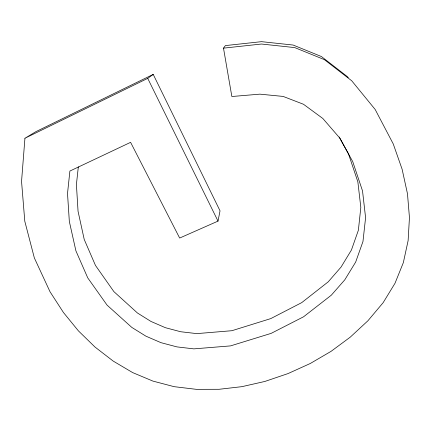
<?xml version="1.0" encoding="UTF-8"?>
<svg xmlns="http://www.w3.org/2000/svg" width="431" height="431" viewBox="0 0 431 431"><rect width="100%" height="100%" fill="white"/><g stroke="black" fill="none" stroke-linecap="round" stroke-linejoin="round"><path stroke-width="0.65" d="M24.933 138.249L21.55 181.403L24.788 221.222L34.351 257.937L50.028 291.76L63.416 312.47L78.404 330.863L94.998 347.041L113.218 361.097L132.662 372.594L152.946 381.101L174.146 386.672L196.353 389.338L219.093 389.285L241.893 386.666L264.833 381.457L287.989 373.596L310.288 363.489L331.035 351.367L350.241 337.155L367.912 320.777L383.148 302.67L394.99 283.302L403.341 262.641L408.119 240.627L409.45 217.569L407.484 193.783L402.123 169.254L393.266 143.976L375.169 109.469L351.75 80.807L324.414 59.645L294.723 47.593L261.472 44.027L223.495 48.153L231.851 96.512L259.898 94.152L283.145 96.425L303.489 104.264L322.846 118.498L339.72 138.001L352.725 161.609L362.53 190.928L365.59 217.671L362.972 241.489L355.667 262.075L344.768 279.848L331.31 295.192L303.553 316.796L271.153 333.368L230.537 345.894L193.864 348.873L176.931 346.89L160.973 342.667L145.942 336.18L131.794 327.398L107.077 305.126L87.752 277.882L75.904 250.842L69.337 221.469L67.516 193.497L69.892 171.042L130.598 142.338L179.662 238.052L218.011 221.114L220.031 210.829L153.22 74.401L35.978 131.611L24.933 138.249L147.72 78.372L153.22 74.401M78.329 166.872L76.411 184.468L78.049 211.276L84.223 239.453L95.461 265.421L113.859 291.593L137.457 313.003L150.974 321.445L165.348 327.679L180.616 331.73L196.822 333.616L231.91 330.706L270.765 318.601L301.732 302.621L328.228 281.826L341.061 267.075L351.437 250.007L358.371 230.256L360.822 207.424L357.854 181.823L348.458 153.786L339.224 137.015M223.495 48.153L225.391 45.594L261.509 41.662L293.134 45.045L321.375 56.515L347.402 76.67L348.243 77.699M147.72 78.372L218.011 221.114"/></g></svg>
